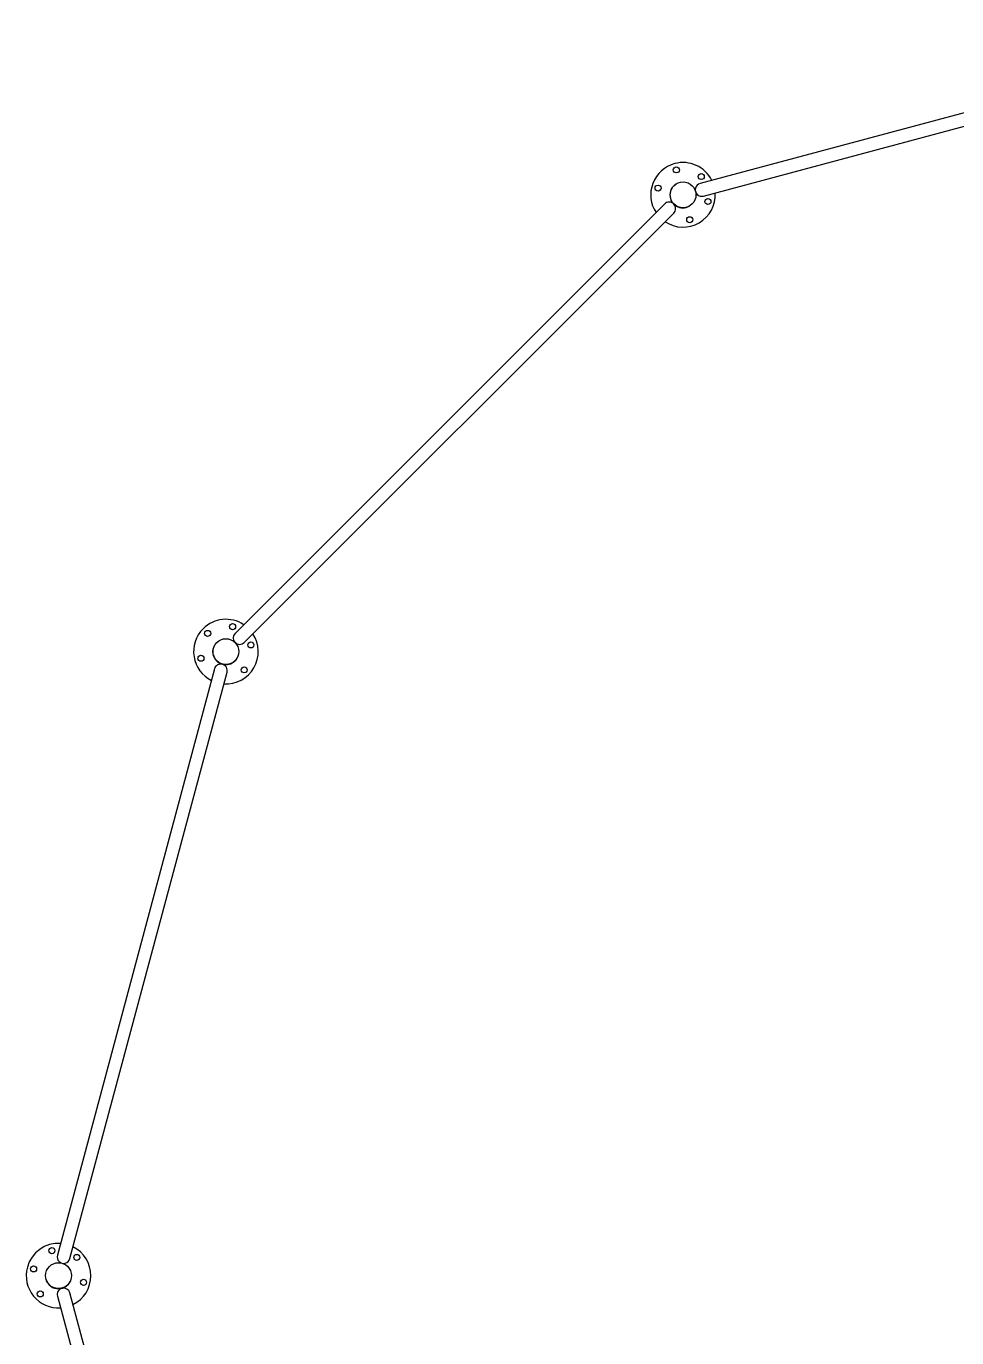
# Model space of a CAD drawing. Header units: metres. Extents: x -0.07 to 7.07, y -3.46 to 3.46.
# Drawn here: x -0.075 to 2.085, y -0.144 to 2.902 of the extents above; entities that cross this region are included whole.
import ezdxf

# ---------------------------------------------------------------- set-up
doc = ezdxf.new("R2010")
doc.units = ezdxf.units.M

msp = doc.modelspace()

# ---------------------------------------------------------------- linework, layer by layer
for points in [[(1.4969, 2.5074), (2.8589, 2.8723, 0.414214), (2.8695, 2.8907, 0.414214), (2.8511, 2.9013), (1.4892, 2.5364, 1)], [(0.4097, 1.4917, 1), (0.4309, 1.4705), (1.4279, 2.4676, 0.414214), (1.4279, 2.4888, 0.414214), (1.4067, 2.4888)], [(0.3805, 1.4199, 0.414214), (0.3621, 1.4093), (-0.0028, 0.0473, 1), (0.0261, 0.0396), (0.3911, 1.4015, 0.414214)], [(0.0261, -0.0401, 0.414214), (0.0078, -0.0295, 0.414214), (-0.0028, -0.0478), (0.3621, -1.4098, 1), (0.3911, -1.402)]]:
    msp.add_lwpolyline(points, format="xyb", close=True)
for points in [[(1.5167, 2.5437, 0.356394), (1.4302, 2.5827, 0.51152), (1.3869, 2.469)], [(0.4298, 1.5119, 0.356394), (0.3354, 1.5024, 0.51152), (0.3549, 1.3823)], [(0.0045, 0.0749, 0.356394), (-0.0724, 0.0194, 0.51152), (0.0044, -0.0749)]]:
    msp.add_lwpolyline(points, format="xyb")
for centre, radius in [((1.434, 2.5682), 0.007), ((1.492, 2.5527), 0.007), ((1.3916, 2.5258), 0.007), ((1.4496, 2.5102), 0.03), ((1.5075, 2.4947), 0.007), ((1.4651, 2.4523), 0.007), ((0.3461, 1.4917), 0.007), ((0.404, 1.5073), 0.007), ((0.3885, 1.4493), 0.03), ((0.4464, 1.4648), 0.007), ((0.3305, 1.4338), 0.007), ((0.4309, 1.4069), 0.007), ((-0.0155, 0.058), 0.007), ((0.0424, 0.0424), 0.007), ((-0.058, 0.0155), 0.007), ((0, 0), 0.03), ((0.058, -0.0155), 0.007), ((-0.0424, -0.0424), 0.007)]:
    msp.add_circle(centre, radius)
for centre, radius, start, end in [((1.4491, 2.51), 0.03, 119.5245, 300.4755), ((1.4496, 2.5102), 0.075, 236.4365, 3.463), ((0.3882, 1.4489), 0.03, 149.5245, 330.4755), ((0.3885, 1.4493), 0.075, 266.4365, 33.463), ((0, 0), 0.075, 296.4365, 63.463), ((0, -0.0005), 0.03, 196.2799, 345.8996)]:
    msp.add_arc(centre, radius, start, end)

doc.saveas('drawing.dxf')
